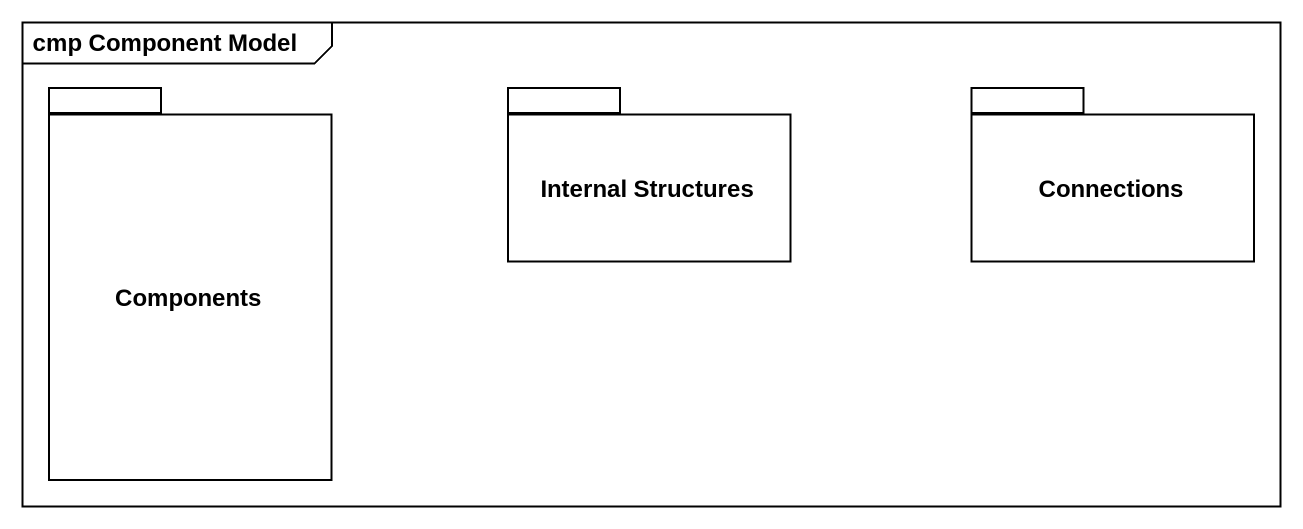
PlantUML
@startuml
mainframe cmp Component Model
package Components {
}
package "Internal Structures" as Internal_Structures {
}
package Connections {
}
@enduml
